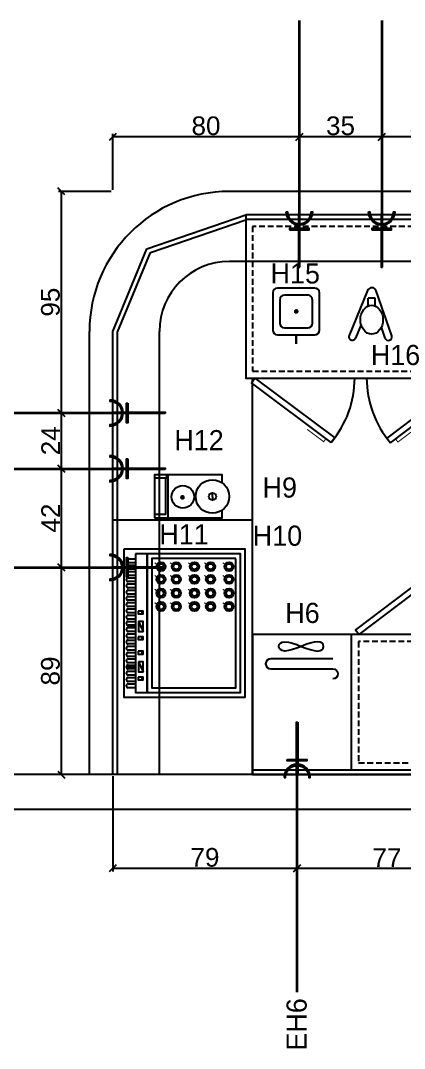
# Model space of a CAD drawing. Header units: millimetres. Extents: x 63882 to 85892, y -58394 to -53173.
# Drawn here: x 68462.2 to 68626.9, y -55481.4 to -55040.7 of the extents above; entities that cross this region are included whole.
import ezdxf
from ezdxf.enums import TextEntityAlignment as Align

# ---------------------------------------------------------------- set-up
doc = ezdxf.new("R2010")
doc.units = ezdxf.units.MM
doc.header["$LTSCALE"] = 5
doc.linetypes.add('DASHED', pattern=[0.75, 0.5, -0.25])
for name, color, linetype in [('ELEKTRİK', 10, 'Continuous'), ('Kıtc-002 Çizgi', 7, 'Continuous'), ('S2000-002 Çizgi', 7, 'Continuous')]:
    doc.layers.add(name, color=color, linetype=linetype)
doc.layers.add('ELK', color=1, linetype='Continuous', lineweight=35)
doc.styles.get("Standard").update_dxf_attribs({"font": 'arial.ttf'})
doc.styles.add('TAKSİM', font='GOTHIC.TTF', dxfattribs={"height": 20})
doc.dimstyles.new('OLCU50', dxfattribs={"dimtxt": 8, "dimasz": 3, "dimexe": 1.25, "dimexo": 0.625, "dimtad": 1, "dimdec": 0, "dimtxsty": 'Standard', "dimblk": 'OBLIQUE', "dimcen": 2.5, "dimclrd": 256, "dimclre": 251, "dimclrt": 25, "dimadec": 0, "dimazin": 0, "dimtfac": 1, "dimtdec": 0, "dimtmove": 0, "dimatfit": 3, "dimldrblk": 'OBLIQUE', "dimfxl": 1, "dimarcsym": 0})

# ---------------------------------------------------------------- blocks, each defined once
blk = doc.blocks.new('A$C750058B0')
at = {"layer": 'S2000-002 Çizgi'}
blk.add_line((232.9999909865501, 95.81554363428585), (44.9999909865501, 95.81554363428587), dxfattribs=at)
for points in [[(232.9999909865501, 27.81554363428586), (232.9999909865501, 97.81554363428585), (44.9999909865501, 97.81554363428587), (44.9999909865501, 27.81554363428589)], [(223.5600056875428, 30.84168234974823), (222.1030107683237, 31.013712083065), (220.4009139000755, 31.46724501635617), (218.5354157324764, 32.10844674963027), (216.5882169152028, 32.84348288289403), (214.6410180979274, 33.57851901615868), (212.7755199303283, 34.21972074943278), (211.0734230620819, 34.67325368272304), (209.6164281428628, 34.84528341604073), (208.4726190473993, 34.67325368272304), (207.6556125506413, 34.21972074943278), (207.1654086525868, 33.57851901615868), (207.0020073532341, 32.84348288289493), (207.1654086525868, 32.10844674963027), (207.6556125506413, 31.46724501635617), (208.4726190473993, 31.013712083065), (209.6164281428628, 30.84168234974823), (211.0734230620819, 31.013712083065), (212.7755199303283, 31.46724501635617), (214.6410180979274, 32.10844674963027), (216.5882169152028, 32.84348288289403), (218.5354157324764, 33.57851901615868), (220.4009139000755, 34.21972074943278), (222.1030107683237, 34.67325368272304), (223.5600056875428, 34.84528341604073), (224.7038147830044, 34.67325368272304), (225.5208212797643, 34.21972074943278), (226.0110251778187, 33.57851901615868), (226.1744264771696, 32.84348288289493), (226.0110251778187, 32.10844674963027), (225.5208212797624, 31.46724501635617), (224.7038147830044, 31.013712083065)], [(81.69131034375917, 0.1504688225732309), (47.46234723069486, 25.76180584750185), (48.99902745219063, 27.81554363428589), (83.22799056525494, 2.20420660935727)], [(107.0589862014849, -1.286411495017829e-05), (141.169466500035, 25.7689148163727), (139.6233308392057, 27.81554363428589), (105.5128505406556, 2.046615953798237)], [(159.2331020383271, -1.28641149786e-05), (193.3435823368773, 25.76891481637267), (191.7974466760479, 27.81554363428586), (157.6869663774978, 2.046615953798209)]]:
    blk.add_lwpolyline(points, close=True, dxfattribs=at)
at = {"layer": 'S2000-002 Çizgi', "linetype": 'DASHED'}
blk.add_lwpolyline([(191.99999098655, 92.81554363428585), (47.9999909865501, 92.81554363428587), (47.9999909865501, 30.81554363428589), (191.99999098655, 30.81554363428586)], close=True, dxfattribs=at)
at = {"layer": 'S2000-002 Çizgi'}
blk.add_lwpolyline([(194.9999909865501, 95.81554363428585), (194.9999909865501, 27.81554363428586)], dxfattribs=at)
for points in [[(229.6686557822813, 42.49721189235333), (202.9968573629358, 42.49721189235333, -1), (202.9968573629358, 46.84301588381095)], [(202.9968573629358, 38.15140790089481), (229.6686557822813, 38.15140790089481, 1), (229.6686557822813, 42.49721189235333)]]:
    blk.add_lwpolyline(points, format="xyb", dxfattribs=at)
at = {"layer": 'S2000-002 Çizgi', "const_width": 0.4275000000000001}
for points in [[(79.43910416412567, 1.835650209041005), (78.4488790722726, 0.5122371396774099), (72.7943475725215, 4.743160275730617), (71.34650051161319, 5.826491339980775)], [(109.3033964182041, 1.695537713120784), (110.2997145235241, 0.376705609434822), (115.9346729849494, 4.633662292661967), (117.3775083546125, 5.723659266327586)], [(161.4775122550463, 1.695537713120756), (162.4738303603662, 0.3767056094347936), (168.1087888217916, 4.633662292661938), (169.5516241914547, 5.723659266327558)]]:
    blk.add_lwpolyline(points, dxfattribs=at)
at = {"layer": 'S2000-002 Çizgi'}
for centre, radius, start, end in [((48.99902745219063, 27.81554363428589), 42.74999999999995, 319.7550348336183, 0), ((139.6233308392057, 27.81554363428589), 42.74999999999999, 180, 220.5092126637801), ((191.7974466760479, 27.81554363428586), 42.74999999999999, 180, 220.5092126637801)]:
    blk.add_arc(centre, radius, start, end, dxfattribs=at)
blk = doc.blocks.new('A$C284A1887')
at = {"layer": 'S2000-002 Çizgi'}
blk.add_line((-4.481944051804021e-05, 1.999937670902), (187.9999551805595, 1.999937670902), dxfattribs=at)
for points in [[(78.18287842253096, 87.81549416930648), (44.07239812398086, 62.04656648881792), (45.61853378481658, 59.99993767090928), (79.7290140833594, 85.76886535139784)], [(103.5505542802586, 87.66501248262648), (137.779517393321, 62.05367545769695), (136.2428371718289, 59.99993767091655), (102.0138740587591, 85.6112746958388)], [(151.3086358233486, 87.66501248261193), (185.5375989364184, 62.0536754576824), (184.000918714919, 59.999937670902), (149.7719556018565, 85.61127469582425)], [(-4.481944051804021e-05, 59.999937670902), (-4.481944051804021e-05, -6.232909800019115e-05), (187.9999551805595, -6.232909800019115e-05), (187.9999551805595, 59.999937670902)], [(13.85597477331927, 56.97379895543903), (15.31296969253889, 56.80176922212186), (17.01506656078611, 56.34823628883117), (18.88056472838506, 55.70703455555815), (20.82776354565988, 54.97199842229399), (22.7749623629347, 54.23696228902988), (24.64046053053365, 53.59576055575703), (26.34255739878087, 53.14222762246663), (27.79955231800049, 52.97019788914986), (28.94336141346262, 53.14222762246752), (29.76036791022129, 53.59576055575881), (30.25057180827649, 54.23696228903248), (30.41397310762822, 54.97199842229733), (30.25057180827649, 55.7070345555621), (29.76036791022129, 56.34823628883561), (28.94336141346262, 56.80176922212661), (27.79955231800049, 56.97379895544388), (26.34255739878087, 56.80176922212661), (24.64046053053365, 56.34823628883561), (22.7749623629347, 55.7070345555621), (20.82776354565988, 54.97199842229733), (18.88056472838506, 54.23696228903248), (17.01506656078611, 53.59576055575881), (15.31296969253889, 53.14222762246752), (13.85597477331927, 52.97019788914986), (12.71216567785713, 53.14222762246663), (11.89515918109847, 53.59576055575703), (11.40495528304327, 54.23696228902988), (11.24155398369154, 54.97199842229399), (11.40495528304327, 55.70703455555815), (11.89515918109847, 56.34823628883117), (12.71216567785713, 56.80176922212186)]]:
    blk.add_lwpolyline(points, close=True, dxfattribs=at)
at = {"layer": 'S2000-002 Çizgi', "const_width": 0.4275000000000001}
for points in [[(75.93846820580995, 86.11994359207165), (74.94215010049277, 87.43877569575852), (69.307191639071, 83.1818190125341), (67.86435626940704, 82.09182203886303)], [(105.8027604598921, 85.97983109615598), (106.7929855517451, 87.30324416552321), (112.4475170514944, 83.07232102946728), (113.8953641124045, 81.98898996521893)], [(153.5608420029821, 85.97983109614142), (154.5510670948352, 87.30324416550866), (160.2055985945917, 83.07232102945272), (161.6534456554946, 81.98898996520438)]]:
    blk.add_lwpolyline(points, dxfattribs=at)
at = {"layer": 'S2000-002 Çizgi'}
blk.add_lwpolyline([(42.41598947430805, 1.999937670909276), (42.41598947430805, 59.99993767090928)], dxfattribs=at)
at = {"layer": 'S2000-002 Çizgi', "linetype": 'DASHED'}
blk.add_lwpolyline([(45.41598947430805, 4.999937670909276), (184.9999551805595, 4.999937670902), (184.9999551805668, 56.999937670902), (45.41598947431532, 56.99993767090928)], close=True, dxfattribs=at)
at = {"layer": 'S2000-002 Çizgi'}
for points in [[(34.41912309792872, 49.66407340429578), (7.747324678583141, 49.66407340429578, 1), (7.747324678583141, 45.31826941283362)], [(7.747324678583141, 45.31826941283362), (34.41912309792872, 45.31826941284089, -1), (34.41912309792872, 40.97246542137873)]]:
    blk.add_lwpolyline(points, format="xyb", dxfattribs=at)
for centre, radius, start, end in [((45.61853378481658, 59.99993767090928), 42.74999999999999, 0, 40.50921266378007), ((136.2428371718289, 59.99993767091655), 42.74999999999995, 139.7550348336366, 180), ((184.000918714919, 59.999937670902), 42.74999999999995, 139.7550348336366, 180)]:
    blk.add_arc(centre, radius, start, end, dxfattribs=at)
blk = doc.blocks.new('A$C664B4501')
at = {"layer": 'S2000-002 Çizgi'}
for p, q in [((31.03833273664532, 6.262866258227403), (35.36839849261923, 8.179771241958404)), ((48.28623556913226, 6.262866258227403), (52.61630132510617, 8.179771241958404))]:
    blk.add_line(p, q, dxfattribs=at)
for points in [[(-3.2158131944e-06, -3.7035206333e-06), (63.49999678418679, -3.7035206333e-06), (63.49999678418679, 51.99999629647937), (-3.2158131944e-06, 51.99999629647937)], [(1.999996784186805, 9.999996296479367), (61.49999678418679, 9.999996296479367), (61.49999678418679, 49.99999629647937), (1.999996784186805, 49.99999629647937)], [(3.999996784186805, 47.99999629647937), (3.999996784186805, 11.99999629647936), (59.49999678418681, 11.99999629647936), (59.49999678418681, 47.99999629647937)], [(1.999996784186805, 4.999996296479367), (61.49999678418679, 4.999996296479367), (61.49999678418679, 9.999996296479367), (1.999996784186805, 9.999996296479367)], [(26.58455036598571, 6.139193656991665), (27.75985557916829, 6.139193656991665), (27.75985557916829, 8.241605693900965), (26.58455036598571, 8.241605693900965)], [(31.03833273664532, 6.262866258227403), (35.36839849261923, 6.262866258227403), (35.36839849261923, 8.179771241958404), (31.03833273664532, 8.179771241958404)], [(37.65714798529189, 6.139193656991665), (38.83245319847265, 6.139193656991665), (38.83245319847265, 8.241605693900965), (37.65714798529189, 8.241605693900965)], [(43.83245319847264, 6.139193656991665), (45.00775841165522, 6.139193656991665), (45.00775841165522, 8.241605693900965), (43.83245319847264, 8.241605693900965)], [(48.28623556913226, 6.262866258227403), (52.61630132510617, 6.262866258227403), (52.61630132510617, 8.179771241958404), (48.28623556913226, 8.179771241958404)], [(54.90505081777881, 6.139193656991665), (56.0803560309596, 6.139193656991665), (56.0803560309596, 8.241605693900965), (54.90505081777881, 8.241605693900965)]]:
    blk.add_lwpolyline(points, close=True, dxfattribs=at)
for points, const_width in [([(6.476463434331889, 43.32772704422268), (5.893914070944447, 42.3793119385516)], 0.5), ([(11.92003592897345, 43.32772704422268), (11.337486565586, 42.3793119385516)], 0.5), ([(17.8584843601111, 43.32772704422268), (17.27593499672366, 42.3793119385516)], 0.5), ([(23.59477854626857, 43.32772704422268), (23.01222918288113, 42.3793119385516)], 0.5), ([(6.476463434331889, 35.43402609715361), (5.893914070944447, 34.48561099148253)], 0.5), ([(11.92003592897345, 35.43402609715361), (11.337486565586, 34.48561099148253)], 0.5), ([(17.8584843601111, 35.43402609715361), (17.27593499672366, 34.48561099148253)], 0.5), ([(23.59477854626857, 35.43402609715361), (23.01222918288113, 34.48561099148253)], 0.5), ([(6.476463434331889, 28.50698870477913), (5.893914070944447, 27.55857359910806)], 0.5), ([(11.92003592897345, 28.50698870477913), (11.337486565586, 27.55857359910806)], 0.5), ([(17.8584843601111, 28.50698870477913), (17.27593499672366, 27.55857359910806)], 0.5), ([(23.59477854626857, 28.50698870477913), (23.01222918288113, 27.55857359910806)], 0.5), ([(6.476463434331889, 20.73076946781066), (5.893914070944447, 19.78235436213958)], 0.5), ([(11.92003592897345, 20.73076946781066), (11.337486565586, 19.78235436213958)], 0.5), ([(17.8584843601111, 20.73076946781066), (17.27593499672366, 19.78235436213958)], 0.5), ([(23.59477854626857, 20.73076946781066), (23.01222918288113, 19.78235436213958)], 0.5), ([(6.476463434331889, 14.13628472602386), (5.893914070944447, 13.18786962035278)], 0.5), ([(11.92003592897345, 14.13628472602386), (11.337486565586, 13.18786962035278)], 0.5), ([(17.8584843601111, 14.13628472602386), (17.27593499672366, 13.18786962035278)], 0.5), ([(23.59477854626857, 14.13628472602386), (23.01222918288113, 13.18786962035278)], 0.5), ([(26.58455036598571, 7.499577481185951), (27.75985557916829, 7.499577481185951)], 0.5), ([(33.23127332646072, 4.999996296479367), (33.23127332646072, 1.50152102487209)], 1), ([(37.65714798529189, 7.499577481185951), (38.83245319847265, 7.499577481185951)], 0.5), ([(43.83245319847264, 7.499577481185951), (45.00775841165522, 7.499577481185951)], 0.5), ([(50.47917615894767, 4.999996296479367), (50.47917615894767, 1.50152102487209)], 1), ([(54.90505081777881, 7.499577481185951), (56.0803560309596, 7.499577481185951)], 0.5)]:
    blk.add_lwpolyline(points, dxfattribs=dict(at, const_width=const_width))
for points in [[(4.258513973618391, 1.845430346960711), (4.258513973618391, 4.999996296479367)], [(5.933299923864978, 4.999996296479367), (5.933299923864978, 1.845430346960711)], [(6.933299923864978, 1.845430346960711), (6.933299923864978, 4.999996296479367)], [(8.608085874111566, 4.999996296479367), (8.608085874111566, 1.845430346960711)], [(9.608085874111566, 1.845430346960711), (9.608085874111566, 4.999996296479367)], [(11.28287182435815, 4.999996296479367), (11.28287182435815, 1.845430346960711)], [(12.28287182435815, 1.845430346960711), (12.28287182435815, 4.999996296479367)], [(13.95765777460474, 4.999996296479367), (13.95765777460474, 1.845430346960711)], [(14.95765777460474, 1.845430346960711), (14.95765777460474, 4.999996296479367)], [(16.63244372485133, 4.999996296479367), (16.63244372485133, 1.845430346960711)], [(17.63244372485132, 1.845430346960711), (17.63244372485132, 4.999996296479367)], [(19.30722967509791, 4.999996296479367), (19.30722967509791, 1.845430346960711)], [(20.30722967509792, 1.845430346960711), (20.30722967509792, 4.999996296479367)], [(21.9820156253445, 4.999996296479367), (21.9820156253445, 1.845430346960711)], [(22.9820156253445, 1.845430346960711), (22.9820156253445, 4.999996296479367)], [(24.65680157559109, 4.999996296479367), (24.65680157559109, 1.845430346960711)], [(25.65680157559109, 1.845430346960711), (25.65680157559109, 4.999996296479367)], [(27.33158752583768, 4.999996296479367), (27.33158752583768, 1.845430346960711)], [(28.33158752583768, 1.845430346960711), (28.33158752583768, 4.999996296479367)], [(30.00637347608427, 4.999996296479367), (30.00637347608427, 1.845430346960711)], [(31.00637347608426, 1.845430346960711), (31.00637347608426, 4.999996296479367)], [(32.68115942633085, 4.999996296479367), (32.68115942633085, 1.845430346960711)], [(33.68115942633085, 1.845430346960711), (33.68115942633085, 4.999996296479367)], [(35.35594537657744, 4.999996296479367), (35.35594537657744, 1.845430346960711)], [(36.35594537657744, 1.845430346960711), (36.35594537657744, 4.999996296479367)], [(38.03073132682403, 4.999996296479367), (38.03073132682403, 1.845430346960711)], [(39.03073132682403, 1.845430346960711), (39.03073132682403, 4.999996296479367)], [(40.70551727707061, 4.999996296479367), (40.70551727707061, 1.845430346960711)], [(41.70551727707061, 1.845430346960711), (41.70551727707061, 4.999996296479367)], [(43.3803032273172, 4.999996296479367), (43.3803032273172, 1.845430346960711)], [(44.38030322731719, 1.845430346960711), (44.38030322731719, 4.999996296479367)], [(46.05508917756378, 4.999996296479367), (46.05508917756378, 1.845430346960711)], [(47.05508917756378, 1.845430346960711), (47.05508917756378, 4.999996296479367)], [(48.72987512781037, 4.999996296479367), (48.72987512781037, 1.845430346960711)], [(49.72987512781037, 1.845430346960711), (49.72987512781037, 4.999996296479367)], [(51.40466107805697, 4.999996296479367), (51.40466107805697, 1.845430346960711)], [(52.40466107805697, 1.845430346960711), (52.40466107805697, 4.999996296479367)], [(54.07944702830355, 4.999996296479367), (54.07944702830355, 1.845430346960711)], [(55.07944702830354, 1.845430346960711), (55.07944702830354, 4.999996296479367)], [(56.75423297855013, 4.999996296479367), (56.75423297855013, 1.845430346960711)], [(57.75423297855013, 1.845430346960711), (57.75423297855013, 4.999996296479367)], [(59.42901892879672, 4.999996296479367), (59.42901892879672, 1.845430346960711)]]:
    blk.add_lwpolyline(points, dxfattribs=at)
for centre, radius in [((7.544478624095062, 45.0664910980049), 1.97873943567356), ((7.544478624095062, 45.0664910980049), 1.236714920307349), ((12.98805111873662, 45.0664910980049), 1.97873943567356), ((12.98805111873662, 45.0664910980049), 1.236714920307349), ((18.92649954987428, 45.0664910980049), 1.97873943567356), ((18.92649954987428, 45.0664910980049), 1.236714920307349), ((24.66279373603175, 45.0664910980049), 1.97873943567356), ((24.66279373603175, 45.0664910980049), 1.236714920307349), ((7.544478624095062, 37.17279015093585), 1.97873943567356), ((7.544478624095062, 37.17279015093585), 1.236714920307349), ((12.98805111873662, 37.17279015093585), 1.97873943567356), ((12.98805111873662, 37.17279015093585), 1.236714920307349), ((18.92649954987428, 37.17279015093585), 1.97873943567356), ((18.92649954987428, 37.17279015093585), 1.236714920307349), ((24.66279373603175, 37.17279015093585), 1.97873943567356), ((24.66279373603175, 37.17279015093585), 1.236714920307349), ((7.544478624095062, 30.24575275856137), 1.97873943567356), ((7.544478624095062, 30.24575275856137), 1.236714920307349), ((12.98805111873662, 30.24575275856137), 1.97873943567356), ((12.98805111873662, 30.24575275856137), 1.236714920307349), ((18.92649954987428, 30.24575275856137), 1.97873943567356), ((18.92649954987428, 30.24575275856137), 1.236714920307349), ((24.66279373603175, 30.24575275856137), 1.97873943567356), ((24.66279373603175, 30.24575275856137), 1.236714920307349), ((7.544478624095062, 22.46953352159289), 1.97873943567356), ((7.544478624095062, 22.46953352159289), 1.236714920307349), ((12.98805111873662, 22.46953352159289), 1.97873943567356), ((12.98805111873662, 22.46953352159289), 1.236714920307349), ((18.92649954987428, 22.46953352159289), 1.97873943567356), ((18.92649954987428, 22.46953352159289), 1.236714920307349), ((24.66279373603175, 22.46953352159289), 1.97873943567356), ((24.66279373603175, 22.46953352159289), 1.236714920307349), ((7.544478624095062, 15.87504877980609), 1.97873943567356), ((12.98805111873662, 15.87504877980609), 1.97873943567356), ((18.92649954987428, 15.87504877980609), 1.97873943567356), ((24.66279373603175, 15.87504877980609), 1.97873943567356), ((7.544478624095062, 15.87504877980609), 1.236714920307349), ((12.98805111873662, 15.87504877980609), 1.236714920307349), ((18.92649954987428, 15.87504877980609), 1.236714920307349), ((24.66279373603175, 15.87504877980609), 1.236714920307349)]:
    blk.add_circle(centre, radius, dxfattribs=at)
for centre in [(5.095906948741685, 1.845430346960711), (7.770692898988272, 1.845430346960711), (10.44547884923486, 1.845430346960711), (13.12026479948144, 1.845430346960711), (15.79505074972803, 1.845430346960711), (18.46983669997462, 1.845430346960711), (21.14462265022121, 1.845430346960711), (23.8194086004678, 1.845430346960711), (26.49419455071438, 1.845430346960711), (29.16898050096097, 1.845430346960711), (31.84376645120756, 1.845430346960711), (34.51855240145415, 1.845430346960711), (37.19333835170072, 1.845430346960711), (39.86812430194732, 1.845430346960711), (42.5429102521939, 1.845430346960711), (45.21769620244049, 1.845430346960711), (47.89248215268708, 1.845430346960711), (50.56726810293365, 1.845430346960711), (53.24205405318025, 1.845430346960711), (55.91684000342685, 1.845430346960711), (58.59162595367343, 1.845430346960711)]:
    blk.add_arc(centre, 0.8373929751232935, 180, 0, dxfattribs=at)
blk = doc.blocks.new('A$C0D0247C1')
at = {"layer": 'Kıtc-002 Çizgi'}
for points in [[(2.000003722709152, -2.645565473358147e-06), (18.00000372270915, -2.645565473358147e-06, 0.4142135623730951), (20.00000372270915, 1.999997354434527), (20.00000372270915, 17.99999735443453, 0.4142135623730951), (18.00000372270915, 19.99999735443453), (2.000003722709152, 19.99999735443453, 0.4142135623730951), (3.722709152498282e-06, 17.99999735443453), (3.722709152498282e-06, 1.999997354434527, 0.4142135623730951)], [(5.000003722709152, 2.999997354434527), (15.00000372270915, 2.999997354434527, 0.4142135623730951), (17.00000372270915, 4.999997354434527), (17.00000372270915, 14.99999735443453, 0.4142135623730951), (15.00000372270915, 16.99999735443453), (5.000003722709152, 16.99999735443453, 0.4142135623730951), (3.000003722709152, 14.99999735443453), (3.000003722709152, 4.999997354434527, 0.4142135623730951)]]:
    blk.add_lwpolyline(points, format="xyb", close=True, dxfattribs=at)
at = {"layer": 'Kıtc-002 Çizgi', "const_width": 1}
blk.add_lwpolyline([(9.529593044990179, 10.07703353394754, 1), (10.52959304499018, 10.07703353394754, 1)], format="xyb", close=True, dxfattribs=at)
blk.add_lwpolyline([(20.00000372270915, 9.999997354434527), (23.94642073028535, 9.999997354434527)], dxfattribs=at)
blk = doc.blocks.new('A$C7D36761A')
at = {"layer": 'S2000-002 Çizgi'}
for points in [[(-2.3844095267e-06, 20.47177175591787), (6.62293793291792, 1.212041797656638, 0.6911405248656207), (10.36301778022698, 1.09951382289546), (18.28733002472472, 20.30297979377792)], [(2.836948346875942, 21.44732828849738), (4.451005036999049, 16.75359793616917, 0.6911405248656199)]]:
    blk.add_lwpolyline(points, format="xyb", dxfattribs=at)
for points in [[(13.13968514223143, 15.6931171166907), (15.51416098504614, 21.44732828849738)], [(7.066098159348257, 7.733081044767459), (7.066098159348257, 4.37597016255313)], [(10.06609815934826, 7.705285465795896), (10.06609815934826, 4.37597016255313)], [(7.066098159348257, 4.37597016255313), (10.06609815934826, 4.37597016255313)]]:
    blk.add_lwpolyline(points, dxfattribs=at)
for centre, radius, start, end in [((1.418472981233207, 20.95955002220944), 1.499999999999993, 18.97681448350662, 198.9768144835066), ((16.90074550488498, 20.87515404113765), 1.499999999999982, 337.5765031485553, 157.5765031485554)]:
    blk.add_arc(centre, radius, start, end, dxfattribs=at)
blk.add_ellipse((8.599317251704633, 13.59240987799239), major_axis=(0, -6.179202433773752), ratio=0.7813187861733518, dxfattribs=at)
blk = doc.blocks.new('A$C1C4536AD')
at = {"layer": 'S2000-002 Çizgi'}
for points in [[(2.01157999982e-05, 28.99999704501534), (2.01157999982e-05, -2.9549846658e-06), (18.5000201158, -2.9549846658e-06)], [(3.393773136379422, 28.99999704501534), (2.01157999982e-05, 28.99999704501534), (2.01157999982e-05, 26.83592764717833)], [(18.5000201158, 26.94517544774135), (18.5000201158, 28.99999704501534), (15.20260738836532, 28.99999704501534)], [(18.5000201158, -2.9549846658e-06), (18.5000201158, 28.99999704501534)], [(7.820016030372244, 24.80569616124785), (10.9241793334877, 24.87957735737655)], [(2.01157999982e-05, 5.789409619375874), (18.5000201158, 5.789409619375874)], [(1.255036892371208, -2.9549846658e-06), (1.255036892371208, 4.773534077990916), (16.97179361416147, 4.773534077990916), (16.97179361416147, -2.9549846658e-06)]]:
    blk.add_lwpolyline(points, dxfattribs=at)
at = {"layer": 'S2000-002 Çizgi', "const_width": 1}
blk.add_lwpolyline([(9.179013317620957, 12.02365259960606, 1), (10.17901331762095, 12.02365259960606, 1)], format="xyb", close=True, dxfattribs=at)
at = {"layer": 'S2000-002 Çizgi'}
blk.add_lwpolyline([(0.3311747672651109, 5.235296101103813), (1.34741793671219, 5.235296101103813), (1.34741793671219, 5.789409619375874), (0.3311747672651109, 5.789409619375874)], close=True, dxfattribs=at)
for centre, radius in [((9.298190262372373, 24.87957735737655), 7.2), ((9.298190262372373, 24.87957735737655), 1.6), ((9.434795124906486, 12.1522605923019), 4.818717173746345)]:
    blk.add_circle(centre, radius, dxfattribs=at)
blk = doc.blocks.new('A$C50025146')
at = {"layer": 'ELEKTRİK'}
for points in [[(16.0258407970905, 9.846670621633166), (16.5885051934838, 9.846670621633166), (16.5885051934838, 1.406704675742731), (16.0258407970905, 1.406704675742731)], [(6.940050297998823e-05, 5.345355450490388), (6.940050297998823e-05, 5.908019846885509), (22.50664525620232, 5.908019846885509), (22.50664525620232, 5.345355450490388)]]:
    blk.add_hatch(color=256, dxfattribs=at).paths.add_polyline_path(points)
h = blk.add_hatch(color=256, dxfattribs=at)
edge = h.paths.add_edge_path()
edge.add_line((23.70435837441619, 11.25333161261187), (23.70435837441619, 10.69066721622039))
edge.add_ellipse((23.70435837441619, 5.626687648689767), major_axis=(3.580774291992597, -3.580774291992606), ratio=0.9999999999999413, start_angle=134.9999999999983, end_angle=314.9999999999983)
edge.add_line((23.70435837441619, 0.5627080811555061), (23.70435837441619, 4.368476402305532e-05))
edge.add_ellipse((23.70435837441619, 5.626687648689767), major_axis=(3.978638102213783, 3.978638102213774), ratio=0.9999999999999128, start_angle=45.0000000000025, end_angle=225.0000000000025, ccw=False)
for points, elevation in [([(16.0258407970905, 1.406704675742731), (16.0258407970905, 9.846670621633166), (16.5885051934838, 9.846670621633166), (16.5885051934838, 1.406704675742731)], 4.791194770819646e-08), ([(6.940050297998823e-05, 5.908019846885509), (22.50664525620232, 5.908019846885509), (22.50664525620232, 5.345355450490388), (6.940050297998823e-05, 5.345355450490388)], 4.794507297291503e-08)]:
    blk.add_lwpolyline(points, close=True, dxfattribs=dict(at, elevation=elevation))
at = {"layer": 'ELEKTRİK', "elevation": 4.798666618537076e-08}
blk.add_lwpolyline([(23.70435837441437, 4.368476402305532e-05), (23.70435837441619, 0.5627080811555061, -0.9999999999999944), (23.70435837441619, 10.69066721622039), (23.70435837441619, 11.25333161261187, 0.9999999999999944)], format="xyb", close=True, dxfattribs=at)
blk = doc.blocks.new('_Oblique')
at = {"color": 0, "linetype": 'ByBlock', "lineweight": -2}
blk.add_line((-0.5, -0.5), (0.5, 0.5), dxfattribs=at)
blk = doc.blocks.new('*D84')
at = {"color": 251, "lineweight": -2, "ltscale": 5, "transparency": 16777216}
for p, q in [((68617.1097307329, -55113.32484068831), (68617.1097307329, -55089.31557332132)), ((68653.39240328985, -55113.32484068831), (68653.39240328985, -55089.31557332132))]:
    blk.add_line(p, q, dxfattribs=at)
at = {"lineweight": -2, "ltscale": 5, "transparency": 16777216}
blk.add_line((68653.39240328985, -55090.56557332132), (68617.1097307329, -55090.56557332132), dxfattribs=at)
at = {"layer": 'Defpoints', "color": 0, "ltscale": 5, "transparency": 16777216}
for p in [(68617.1097307329, -55090.56557332132), (68617.1097307329, -55113.94984068831), (68653.39240328985, -55113.94984068831)]:
    blk.add_point(p, dxfattribs=at)
at = {"lineweight": -2, "ltscale": 5, "transparency": 16777216, "xscale": 3, "yscale": 3, "zscale": 3, "rotation": 180}
blk.add_blockref('_Oblique', (68617.1097307329, -55090.56557332132), dxfattribs=at)
at = {"lineweight": -2, "ltscale": 5, "transparency": 16777216, "xscale": 3, "yscale": 3, "zscale": 3}
blk.add_blockref('_Oblique', (68653.39240328985, -55090.56557332132), dxfattribs=at)
at = {"color": 25, "ltscale": 5, "transparency": 16777216, "insert": (68635.25106701138, -55085.85326090659), "char_height": 8, "attachment_point": 5}
blk.add_mtext('36', dxfattribs=at)
blk = doc.blocks.new('*D85')
at = {"color": 251, "lineweight": -2, "ltscale": 5, "transparency": 16777216}
for p, q in [((68581.74561927373, -55113.32484068831), (68581.74561927373, -55089.31557332132)), ((68617.1097307329, -55113.32484068831), (68617.1097307329, -55089.31557332132))]:
    blk.add_line(p, q, dxfattribs=at)
at = {"lineweight": -2, "ltscale": 5, "transparency": 16777216}
blk.add_line((68617.1097307329, -55090.56557332132), (68581.74561927373, -55090.56557332132), dxfattribs=at)
at = {"layer": 'Defpoints', "color": 0, "ltscale": 5, "transparency": 16777216}
for p in [(68581.74561927373, -55090.56557332132), (68581.74561927373, -55113.94984068831), (68617.1097307329, -55113.94984068831)]:
    blk.add_point(p, dxfattribs=at)
at = {"lineweight": -2, "ltscale": 5, "transparency": 16777216, "xscale": 3, "yscale": 3, "zscale": 3, "rotation": 180}
blk.add_blockref('_Oblique', (68581.74561927373, -55090.56557332132), dxfattribs=at)
at = {"lineweight": -2, "ltscale": 5, "transparency": 16777216, "xscale": 3, "yscale": 3, "zscale": 3}
blk.add_blockref('_Oblique', (68617.1097307329, -55090.56557332132), dxfattribs=at)
at = {"color": 25, "ltscale": 5, "transparency": 16777216, "insert": (68599.42767500332, -55085.85326090659), "char_height": 8, "attachment_point": 5}
blk.add_mtext('35', dxfattribs=at)
blk = doc.blocks.new('*D86')
at = {"color": 251, "lineweight": -2, "ltscale": 5, "transparency": 16777216}
for p, q in [((68501.75538010242, -55113.32484068831), (68501.75538010242, -55089.31557332132)), ((68581.74561927373, -55113.32484068831), (68581.74561927373, -55089.31557332132))]:
    blk.add_line(p, q, dxfattribs=at)
at = {"lineweight": -2, "ltscale": 5, "transparency": 16777216}
blk.add_line((68581.74561927373, -55090.56557332132), (68501.75538010242, -55090.56557332132), dxfattribs=at)
at = {"layer": 'Defpoints', "color": 0, "ltscale": 5, "transparency": 16777216}
for p in [(68501.75538010242, -55090.56557332132), (68501.75538010242, -55113.94984068831), (68581.74561927373, -55113.94984068831)]:
    blk.add_point(p, dxfattribs=at)
at = {"lineweight": -2, "ltscale": 5, "transparency": 16777216, "xscale": 3, "yscale": 3, "zscale": 3, "rotation": 180}
blk.add_blockref('_Oblique', (68501.75538010242, -55090.56557332132), dxfattribs=at)
at = {"lineweight": -2, "ltscale": 5, "transparency": 16777216, "xscale": 3, "yscale": 3, "zscale": 3}
blk.add_blockref('_Oblique', (68581.74561927373, -55090.56557332132), dxfattribs=at)
at = {"color": 25, "ltscale": 5, "transparency": 16777216, "insert": (68541.75049968807, -55085.85598941955), "char_height": 8, "attachment_point": 5}
blk.add_mtext('80', dxfattribs=at)
blk = doc.blocks.new('*D87')
at = {"color": 251, "lineweight": -2, "ltscale": 5, "transparency": 16777216}
for p, q in [((68501.13038010242, -55275.1400730099), (68478.50909161745, -55275.1400730099)), ((68503.1303801024, -55363.94984068818), (68478.50909161745, -55363.94984068818))]:
    blk.add_line(p, q, dxfattribs=at)
at = {"lineweight": -2, "ltscale": 5, "transparency": 16777216}
blk.add_line((68479.75909161745, -55363.94984068818), (68479.75909161745, -55275.1400730099), dxfattribs=at)
at = {"layer": 'Defpoints', "color": 0, "ltscale": 5, "transparency": 16777216}
for p in [(68479.75909161745, -55275.1400730099), (68501.75538010242, -55275.1400730099), (68503.7553801024, -55363.94984068818)]:
    blk.add_point(p, dxfattribs=at)
at = {"lineweight": -2, "ltscale": 5, "transparency": 16777216, "xscale": 3, "yscale": 3, "zscale": 3}
for p, rotation in [((68479.75909161745, -55275.1400730099), 90), ((68479.75909161745, -55363.94984068818), 270)]:
    blk.add_blockref('_Oblique', p, dxfattribs=dict(at, rotation=rotation))
at = {"color": 25, "ltscale": 5, "transparency": 16777216, "insert": (68475.0495077157, -55319.54495684904), "char_height": 8, "attachment_point": 5, "rotation": 90}
blk.add_mtext('89', dxfattribs=at)
blk = doc.blocks.new('*D88')
at = {"color": 251, "lineweight": -2, "ltscale": 5, "transparency": 16777216}
for p, q in [((68491.13038010242, -55232.82566602899), (68478.50909161745, -55232.82566602899)), ((68501.13038010242, -55275.1400730099), (68478.50909161745, -55275.1400730099))]:
    blk.add_line(p, q, dxfattribs=at)
at = {"lineweight": -2, "ltscale": 5, "transparency": 16777216}
blk.add_line((68479.75909161745, -55275.1400730099), (68479.75909161745, -55232.82566602899), dxfattribs=at)
at = {"layer": 'Defpoints', "color": 0, "ltscale": 5, "transparency": 16777216}
for p in [(68479.75909161745, -55232.82566602899), (68491.75538010242, -55232.82566602899), (68501.75538010242, -55275.1400730099)]:
    blk.add_point(p, dxfattribs=at)
at = {"lineweight": -2, "ltscale": 5, "transparency": 16777216, "xscale": 3, "yscale": 3, "zscale": 3}
for p, rotation in [((68479.75909161745, -55232.82566602899), 90), ((68479.75909161745, -55275.1400730099), 270)]:
    blk.add_blockref('_Oblique', p, dxfattribs=dict(at, rotation=rotation))
at = {"color": 25, "ltscale": 5, "transparency": 16777216, "insert": (68475.11772053971, -55253.98286951944), "char_height": 8, "attachment_point": 5, "rotation": 90}
blk.add_mtext('42', dxfattribs=at)
blk = doc.blocks.new('*D89')
at = {"color": 251, "lineweight": -2, "ltscale": 5, "transparency": 16777216}
for p, q in [((68491.13038010242, -55208.89613372242), (68478.50909161745, -55208.89613372242)), ((68491.13038010242, -55232.82566602899), (68478.50909161745, -55232.82566602899))]:
    blk.add_line(p, q, dxfattribs=at)
at = {"lineweight": -2, "ltscale": 5, "transparency": 16777216}
blk.add_line((68479.75909161745, -55232.82566602899), (68479.75909161745, -55208.89613372242), dxfattribs=at)
at = {"layer": 'Defpoints', "color": 0, "ltscale": 5, "transparency": 16777216}
for p in [(68479.75909161745, -55208.89613372242), (68491.75538010242, -55208.89613372242), (68491.75538010242, -55232.82566602899)]:
    blk.add_point(p, dxfattribs=at)
at = {"lineweight": -2, "ltscale": 5, "transparency": 16777216, "xscale": 3, "yscale": 3, "zscale": 3}
for p, rotation in [((68479.75909161745, -55208.89613372242), 90), ((68479.75909161745, -55232.82566602899), 270)]:
    blk.add_blockref('_Oblique', p, dxfattribs=dict(at, rotation=rotation))
at = {"color": 25, "ltscale": 5, "transparency": 16777216, "insert": (68475.11772053971, -55220.8608998757), "char_height": 8, "attachment_point": 5, "rotation": 90}
blk.add_mtext('24', dxfattribs=at)
blk = doc.blocks.new('*D90')
at = {"color": 251, "lineweight": -2, "ltscale": 5, "transparency": 16777216}
for p, q in [((68501.13038010242, -55113.94984068831), (68478.50909161745, -55113.94984068831)), ((68491.13038010242, -55208.89613372242), (68478.50909161745, -55208.89613372242))]:
    blk.add_line(p, q, dxfattribs=at)
at = {"lineweight": -2, "ltscale": 5, "transparency": 16777216}
blk.add_line((68479.75909161745, -55208.89613372242), (68479.75909161745, -55113.94984068831), dxfattribs=at)
at = {"layer": 'Defpoints', "color": 0, "ltscale": 5, "transparency": 16777216}
for p in [(68479.75909161745, -55113.94984068831), (68501.75538010242, -55113.94984068831), (68491.75538010242, -55208.89613372242)]:
    blk.add_point(p, dxfattribs=at)
at = {"lineweight": -2, "ltscale": 5, "transparency": 16777216, "xscale": 3, "yscale": 3, "zscale": 3}
for p, rotation in [((68479.75909161745, -55113.94984068831), 90), ((68479.75909161745, -55208.89613372242), 270)]:
    blk.add_blockref('_Oblique', p, dxfattribs=dict(at, rotation=rotation))
at = {"color": 25, "ltscale": 5, "transparency": 16777216, "insert": (68475.0495077157, -55161.42298720536), "char_height": 8, "attachment_point": 5, "rotation": 90}
blk.add_mtext('95', dxfattribs=at)
blk = doc.blocks.new('*D96')
at = {"color": 251, "lineweight": -2, "ltscale": 5, "transparency": 16777216}
for p, q in [((68580.83543825244, -55379.57484068822), (68580.83543825244, -55405.44866032058)), ((68657.86008979885, -55379.57484068824), (68657.86008979885, -55405.44866032058))]:
    blk.add_line(p, q, dxfattribs=at)
at = {"lineweight": -2, "ltscale": 5, "transparency": 16777216}
blk.add_line((68657.86008979885, -55404.19866032058), (68580.83543825244, -55404.19866032058), dxfattribs=at)
at = {"layer": 'Defpoints', "color": 0, "ltscale": 5, "transparency": 16777216}
for p in [(68580.83543825244, -55378.94984068822), (68657.86008979885, -55378.94984068824), (68580.83543825244, -55404.19866032058)]:
    blk.add_point(p, dxfattribs=at)
at = {"lineweight": -2, "ltscale": 5, "transparency": 16777216, "xscale": 3, "yscale": 3, "zscale": 3, "rotation": 180}
blk.add_blockref('_Oblique', (68580.83543825244, -55404.19866032058), dxfattribs=at)
at = {"lineweight": -2, "ltscale": 5, "transparency": 16777216, "xscale": 3, "yscale": 3, "zscale": 3}
blk.add_blockref('_Oblique', (68657.86008979885, -55404.19866032058), dxfattribs=at)
at = {"color": 25, "ltscale": 5, "transparency": 16777216, "insert": (68619.34776402565, -55399.57366032058), "char_height": 8, "attachment_point": 5}
blk.add_mtext('77', dxfattribs=at)
blk = doc.blocks.new('*D97')
at = {"color": 251, "lineweight": -2, "ltscale": 5, "transparency": 16777216}
for p, q in [((68501.7553801024, -55364.5748406882), (68501.7553801024, -55405.44866032058)), ((68580.83543825244, -55379.57484068822), (68580.83543825244, -55405.44866032058))]:
    blk.add_line(p, q, dxfattribs=at)
at = {"lineweight": -2, "ltscale": 5, "transparency": 16777216}
blk.add_line((68580.83543825244, -55404.19866032058), (68501.7553801024, -55404.19866032058), dxfattribs=at)
at = {"layer": 'Defpoints', "color": 0, "ltscale": 5, "transparency": 16777216}
for p in [(68501.7553801024, -55363.9498406882), (68580.83543825244, -55378.94984068822), (68501.7553801024, -55404.19866032058)]:
    blk.add_point(p, dxfattribs=at)
at = {"lineweight": -2, "ltscale": 5, "transparency": 16777216, "xscale": 3, "yscale": 3, "zscale": 3, "rotation": 180}
blk.add_blockref('_Oblique', (68501.7553801024, -55404.19866032058), dxfattribs=at)
at = {"lineweight": -2, "ltscale": 5, "transparency": 16777216, "xscale": 3, "yscale": 3, "zscale": 3}
blk.add_blockref('_Oblique', (68580.83543825244, -55404.19866032058), dxfattribs=at)
at = {"color": 25, "ltscale": 5, "transparency": 16777216, "insert": (68541.29540917743, -55399.48907641881), "char_height": 8, "attachment_point": 5}
blk.add_mtext('79', dxfattribs=at)

msp = doc.modelspace()

# ---------------------------------------------------------------- linework, layer by layer
for p, q in [((68864.79268196865, -55113.94984068832), (68551.75538010243, -55113.94984068831)), ((68516.40004104309, -55138.59450162898), (68558.7553801024, -55123.94984068831)), ((68517.90361536111, -55140.1908039779), (68558.7553801024, -55126.06601459475)), ((68864.79268196865, -55123.94984068833), (68558.7553801024, -55123.94984068832)), ((68501.75538010242, -55173.94984068831), (68516.40004104309, -55138.59450162898)), ((68503.75538010242, -55174.34766542308), (68517.90361536111, -55140.1908039779)), ((68864.79268196865, -55143.94984068833), (68551.75538010243, -55143.94984068831)), ((68491.7553801024, -55363.94984068819), (68491.75538010242, -55173.94984068831)), ((68501.7553801024, -55363.9498406882), (68501.75538010242, -55173.94984068831)), ((68503.7553801024, -55363.9498406882), (68503.75538010242, -55174.34766542308)), ((68521.75538010243, -55363.94984068819), (68521.75538010242, -55173.94984068831)), ((68561.75538010239, -55363.9498406882), (68561.75538010242, -55193.94984068831)), ((68561.75538010239, -55254.93367520688), (68501.75538010239, -55254.93367520687)), ((68919.7553801024, -55363.94984068828), (68219.37598031196, -55363.94984068812)), ((68919.7553801024, -55378.94984068831), (68219.37598031196, -55378.94984068812))]:
    msp.add_line(p, q)
for radius in [59.99999999999999, 30]:
    msp.add_arc((68551.75538010242, -55173.94984068831), radius, 90, 180)
at = {"layer": 'ELK', "color": 1}
for p, q in [((68581.74561927374, -55040.69719430611), (68581.74561927373, -55123.94984068831)), ((68617.10973073292, -55040.69719430611), (68617.1097307329, -55123.94984068831)), ((68418.50273372022, -55208.89613372244), (68501.75538010242, -55208.89613372242)), ((68418.50273372022, -55232.82566602901), (68501.75538010242, -55232.82566602899)), ((68418.50273372022, -55275.14007300992), (68501.75538010242, -55275.1400730099)), ((68580.83543825247, -55457.20248707055), (68580.83543825244, -55363.94984068834))]:
    msp.add_line(p, q, dxfattribs=at)

# ---------------------------------------------------------------- block references
msp.add_blockref('A$C284A1887', (68561.75542492184, -55363.94977835925))
at = {"layer": 'ELEKTRİK', "xscale": -1, "rotation": 270}
for p in [(68576.11893162505, -55146.45648594453, -4.794507297291816e-08), (68611.48304308423, -55146.45648594453, -4.794507297291816e-08)]:
    msp.add_blockref('A$C50025146', p, dxfattribs=at)
at = {"layer": 'ELEKTRİK'}
for p, rotation in [((68524.26202535864, -55203.26944607375, -4.794507297291816e-08), 180), ((68524.26202535864, -55227.19897838031, -4.794507297291816e-08), 180), ((68524.26202535864, -55269.51338536123, -4.794507297291816e-08), 180), ((68575.20875060376, -55341.44319543213, -4.794507297291816e-08), 270)]:
    msp.add_blockref('A$C50025146', p, dxfattribs=dict(at, rotation=rotation))
at = {"layer": 'S2000-002 Çizgi'}
msp.add_blockref('A$C750058B0', (68513.75538911586, -55221.7653843226), dxfattribs=at)
for name, p, rotation in [('A$C0D0247C1', (68570.36354208639, -55155.37775546327), 269.9999999999935), ('A$C7D36761A', (68621.39184603275, -55155.36522796121), 179.9999999999935), ('A$C1C4536AD', (68519.63326580956, -55235.43156479351), 270), ('A$C664B4501', (68506.54661590364, -55267.26694516424), 270)]:
    msp.add_blockref(name, p, dxfattribs=dict(at, rotation=rotation))

# ---------------------------------------------------------------- texts
at = {"style": 'TAKSİM'}
for s, p in [('H15', (68580.01952529576, -55153.41837010619)), ('H16', (68623.00770141763, -55188.38694506066)), ('H12', (68538.74129226852, -55224.91028239663)), ('H9', (68573.3874096903, -55245.20935534126)), ('H11', (68532.32531377491, -55265.29211312167)), ('H10', (68572.38798628253, -55265.86228524819)), ('H6', (68583.12468307333, -55298.96819051422))]:
    msp.add_text(s, height=8.64, dxfattribs=at).set_placement(p, align=Align.CENTER)
at = {"layer": 'ELK', "color": 1, "style": 'TAKSİM'}
msp.add_text('EH6', height=8.64, rotation=90, dxfattribs=at).set_placement((68584.92887198694, -55471.07363171264), align=Align.CENTER)

# ---------------------------------------------------------------- dimensions: what is measured, and where the dimension line sits
at = {"ltscale": 5}
for base, p1, p2, picture, middle in [((68501.75538010242, -55090.56557332132), (68581.74561927373, -55113.94984068831), (68501.75538010242, -55113.94984068831), '*D86', (68541.75049968807, -55085.85598941955)), ((68581.74561927373, -55090.56557332132), (68617.1097307329, -55113.94984068831), (68581.74561927373, -55113.94984068831), '*D85', (68599.42767500332, -55085.85326090659)), ((68617.1097307329, -55090.56557332132), (68653.39240328985, -55113.94984068831), (68617.1097307329, -55113.94984068831), '*D84', (68635.25106701138, -55085.85326090659)), ((68501.7553801024, -55404.19866032058), (68580.83543825244, -55378.94984068822), (68501.7553801024, -55363.9498406882), '*D97', (68541.29540917743, -55399.48907641881)), ((68580.83543825244, -55404.19866032058), (68657.86008979885, -55378.94984068824), (68580.83543825244, -55378.94984068822), '*D96', (68619.34776402565, -55399.57366032058))]:
    dim = msp.add_linear_dim(base=base, p1=p1, p2=p2, dimstyle='OLCU50', override={"dimtmove": 1}, dxfattribs=at)
    dim.commit()
    dim.dimension.update_dxf_attribs({"geometry": picture, "text_midpoint": middle})
for base, p1, p2, picture, middle in [((68479.75909161745, -55113.94984068831), (68491.75538010242, -55208.89613372242), (68501.75538010242, -55113.94984068831), '*D90', (68475.0495077157, -55161.42298720536)), ((68479.75909161745, -55208.89613372242), (68491.75538010242, -55232.82566602899), (68491.75538010242, -55208.89613372242), '*D89', (68475.11772053971, -55220.8608998757)), ((68479.75909161745, -55232.82566602899), (68501.75538010242, -55275.1400730099), (68491.75538010242, -55232.82566602899), '*D88', (68475.11772053971, -55253.98286951944))]:
    dim = msp.add_linear_dim(base=base, p1=p1, p2=p2, angle=90, dimstyle='OLCU50', override={"dimtmove": 1}, dxfattribs=at)
    dim.commit()
    dim.dimension.update_dxf_attribs({"geometry": picture, "text_midpoint": middle})
dim = msp.add_linear_dim(base=(68479.75909161745, -55275.1400730099), p1=(68503.7553801024, -55363.94984068818), p2=(68501.75538010242, -55275.1400730099), angle=90, dimstyle='OLCU50', dxfattribs=at)
dim.commit()
dim.dimension.update_dxf_attribs({"geometry": '*D87', "text_midpoint": (68475.0495077157, -55319.54495684904)})

doc.saveas('drawing.dxf')
